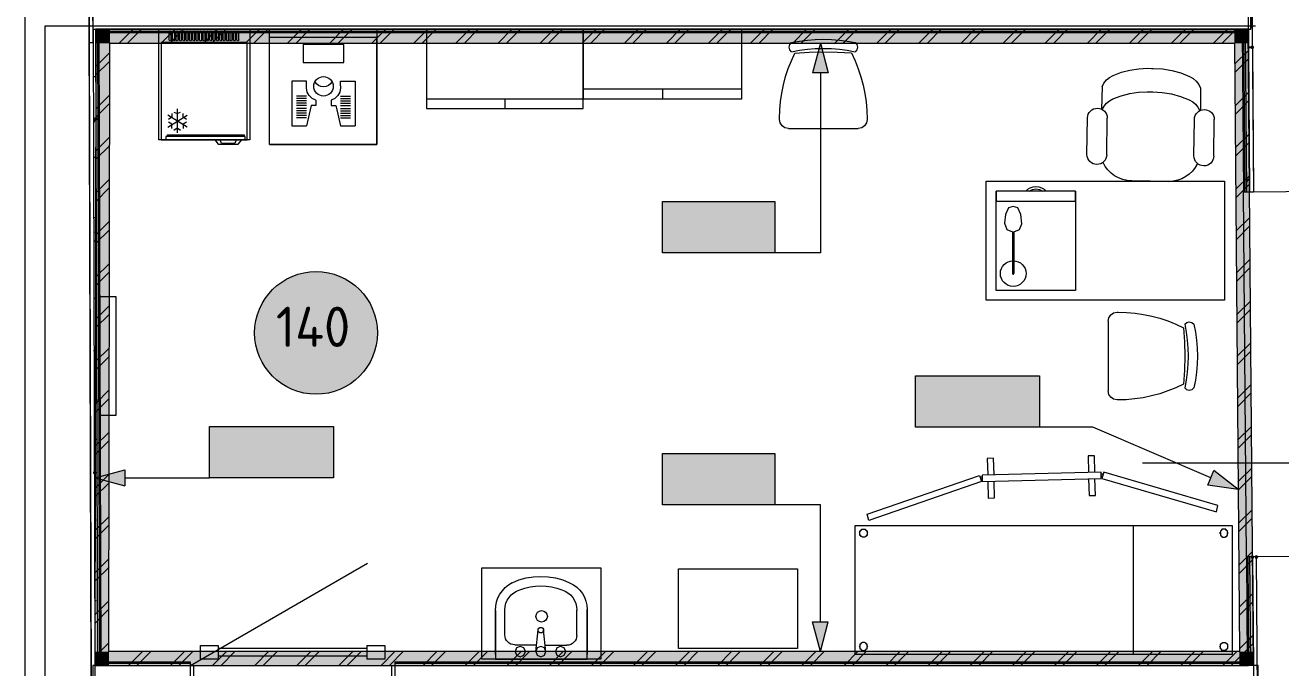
# Model space of a CAD drawing. Header units: millimetres. Extents: x -546 to 1681, y -650 to 1730.
# Drawn here: x 792.2 to 855.5, y 418.6 to 451 of the extents above; entities that cross this region are included whole.
import ezdxf

# ---------------------------------------------------------------- set-up
doc = ezdxf.new("R2010")
doc.units = ezdxf.units.MM

msp = doc.modelspace()

# ---------------------------------------------------------------- hatches: boundary and pattern name
at = {"true_color": 0xffffff}
h = msp.add_hatch(color=7, dxfattribs=at)
h.dxf.hatch_style = 2
h.paths.add_polyline_path([(795.744, 450.121), (795.745, 450.821), (796.444, 450.121)])
h = msp.add_hatch(color=7, dxfattribs=at)
h.dxf.hatch_style = 2
h.paths.add_polyline_path([(795.746, 450.821), (796.445, 450.821), (796.444, 450.121)])
h = msp.add_hatch(color=7, dxfattribs=at)
h.dxf.hatch_style = 2
h.paths.add_polyline_path([(796.444, 450.121), (796.445, 450.821), (853.114, 450.821), (853.12, 450.121)])
at = {"true_color": 0x80ffff}
h = msp.add_hatch(color=131, dxfattribs=at)
h.dxf.hatch_style = 2
h.paths.add_polyline_path([(853.814, 450.821), (853.12, 450.121), (853.114, 450.821)])
h = msp.add_hatch(color=131, dxfattribs=at)
h.dxf.hatch_style = 2
h.paths.add_polyline_path([(853.12, 450.121), (853.809, 450.816), (853.82, 450.121)])
h = msp.add_hatch(color=131, dxfattribs=at)
h.dxf.hatch_style = 2
h.paths.add_polyline_path([(795.694, 419.466), (795.744, 450.121), (796.444, 450.121), (796.394, 419.466)])
at = {"true_color": 0x0077b0}
h = msp.add_hatch(color=144, dxfattribs=at)
h.dxf.hatch_style = 2
h.paths.add_polyline_path([(832.251, 450.121), (832.651, 448.628), (831.851, 448.628)])
at = {"true_color": 0x80ffff}
h = msp.add_hatch(color=131, dxfattribs=at)
h.dxf.hatch_style = 2
h.paths.add_polyline_path([(853.12, 450.121), (853.82, 450.121), (854.068, 419.466), (853.368, 419.466)])
h = msp.add_hatch(color=7)
h.dxf.hatch_style = 2
h.paths.add_polyline_path([(854.112, 449.917), (854.086, 449.981), (854.022, 450.007), (853.959, 449.981), (853.932, 449.917), (853.959, 449.845), (854.022, 449.818), (854.086, 449.845)])
h = msp.add_hatch(color=7)
h.dxf.hatch_style = 2
h.paths.add_polyline_path([(795.741, 446.399), (795.678, 446.373), (795.651, 446.309), (795.678, 446.246), (795.741, 446.219), (795.805, 446.246), (795.831, 446.309), (795.805, 446.373)])
h = msp.add_hatch(color=7)
h.dxf.hatch_style = 2
h.paths.add_polyline_path([(795.741, 446.399), (795.678, 446.373), (795.651, 446.309), (795.678, 446.246), (795.741, 446.219), (795.805, 446.246), (795.831, 446.309), (795.805, 446.373)])
at = {"true_color": 0xffffff}
h = msp.add_hatch(color=7, dxfattribs=at)
h.dxf.hatch_style = 2
h.paths.add_polyline_path([(824.294, 442.139), (829.95, 442.139), (829.95, 439.551), (824.294, 439.551)])
at = {"true_color": 0x0077b0}
h = msp.add_hatch(color=144, dxfattribs=at)
h.dxf.hatch_style = 2
h.paths.add_polyline_path([(824.597, 442.157), (825.608, 442.157), (825.681, 442.131), (825.706, 442.055), (825.706, 440.237), (825.681, 440.163), (825.608, 440.139), (825.531, 440.163), (825.506, 440.237), (825.506, 441.953), (824.699, 441.953), (824.699, 440.237), (824.673, 440.163), (824.597, 440.139), (824.521, 440.163), (824.496, 440.237), (824.496, 442.055), (824.521, 442.131)])
h = msp.add_hatch(color=144, dxfattribs=at)
h.dxf.hatch_style = 2
h.paths.add_polyline_path([(826.111, 440.237), (826.111, 442.055), (826.136, 442.131), (826.213, 442.157), (826.289, 442.131), (826.314, 442.055), (826.314, 441.349), (827.121, 441.349), (827.121, 442.055), (827.147, 442.131), (827.223, 442.157), (827.297, 442.131), (827.322, 442.055), (827.322, 440.237), (827.297, 440.163), (827.223, 440.139), (827.147, 440.163), (827.121, 440.237), (827.121, 441.146), (826.314, 441.146), (826.314, 440.237), (826.289, 440.163), (826.213, 440.139), (826.136, 440.163)])
h = msp.add_hatch(color=144, dxfattribs=at)
h.dxf.hatch_style = 2
h.paths.add_polyline_path([(829.545, 441.812), (829.313, 441.581), (829.243, 441.55), (829.166, 441.575), (829.141, 441.651), (829.169, 441.722), (829.565, 442.117), (829.605, 442.146), (829.646, 442.157), (829.722, 442.131), (829.748, 442.055), (829.748, 440.237), (829.722, 440.163), (829.646, 440.139), (829.57, 440.163), (829.545, 440.237)])
h = msp.add_hatch(color=144, dxfattribs=at)
h.dxf.hatch_style = 2
h.paths.add_polyline_path([(828.635, 440.641), (827.828, 440.641), (827.752, 440.667), (827.726, 440.743), (827.752, 440.819), (827.828, 440.844), (828.635, 440.844), (828.711, 440.819), (828.736, 440.743), (828.711, 440.667)])
at = {"true_color": 0xffffff}
h = msp.add_hatch(color=7, dxfattribs=at)
edge = h.paths.add_edge_path()
edge.add_arc((806.835, 435.521), 3.094, 0, 360)
h = msp.add_hatch(color=7, dxfattribs=at)
h.dxf.hatch_style = 2
h.paths.add_polyline_path([(837.04, 433.354), (843.302, 433.354), (843.302, 430.765), (837.04, 430.765)])
at = {"true_color": 0x0077b0}
h = msp.add_hatch(color=144, dxfattribs=at)
h.dxf.hatch_style = 2
h.paths.add_polyline_path([(837.343, 433.373), (838.354, 433.373), (838.427, 433.347), (838.452, 433.271), (838.452, 431.453), (838.427, 431.379), (838.354, 431.355), (838.277, 431.379), (838.252, 431.453), (838.252, 433.169), (837.445, 433.169), (837.445, 431.453), (837.419, 431.379), (837.343, 431.355), (837.267, 431.379), (837.242, 431.453), (837.242, 433.271), (837.267, 433.347)])
h = msp.add_hatch(color=144, dxfattribs=at)
h.dxf.hatch_style = 2
h.paths.add_polyline_path([(838.857, 431.453), (838.857, 433.271), (838.883, 433.347), (838.959, 433.373), (839.035, 433.347), (839.06, 433.271), (839.06, 432.565), (839.867, 432.565), (839.867, 433.271), (839.893, 433.347), (839.969, 433.373), (840.043, 433.347), (840.068, 433.271), (840.068, 431.453), (840.043, 431.379), (839.969, 431.355), (839.893, 431.379), (839.867, 431.453), (839.867, 432.362), (839.06, 432.362), (839.06, 431.453), (839.035, 431.379), (838.959, 431.355), (838.883, 431.379)])
h = msp.add_hatch(color=144, dxfattribs=at)
h.dxf.hatch_style = 2
h.paths.add_polyline_path([(841.888, 431.857), (841.891, 431.885), (842.295, 433.299), (842.33, 433.354), (842.393, 433.373), (842.469, 433.347), (842.495, 433.271), (842.489, 433.243), (842.122, 431.959), (842.594, 431.959), (842.594, 432.264), (842.619, 432.338), (842.695, 432.362), (842.772, 432.338), (842.797, 432.264), (842.797, 431.959), (843, 431.959), (843.074, 431.933), (843.099, 431.857), (843.074, 431.781), (843, 431.755), (842.797, 431.755), (842.797, 431.453), (842.772, 431.379), (842.695, 431.355), (842.619, 431.379), (842.594, 431.453), (842.594, 431.755), (841.99, 431.755), (841.914, 431.781)])
h = msp.add_hatch(color=144, dxfattribs=at)
h.dxf.hatch_style = 2
h.paths.add_polyline_path([(841.382, 431.857), (840.575, 431.857), (840.498, 431.882), (840.473, 431.959), (840.498, 432.035), (840.575, 432.06), (841.382, 432.06), (841.458, 432.035), (841.483, 431.959), (841.458, 431.882)])
at = {"true_color": 0xffffff}
h = msp.add_hatch(color=7, dxfattribs=at)
h.dxf.hatch_style = 2
h.paths.add_polyline_path([(801.458, 430.798), (807.721, 430.798), (807.721, 428.21), (801.458, 428.21)])
at = {"true_color": 0x0077b0}
h = msp.add_hatch(color=144, dxfattribs=at)
h.dxf.hatch_style = 2
h.paths.add_polyline_path([(801.762, 430.815), (802.772, 430.815), (802.846, 430.789), (802.871, 430.713), (802.871, 428.896), (802.846, 428.821), (802.772, 428.797), (802.696, 428.821), (802.67, 428.896), (802.67, 430.612), (801.863, 430.612), (801.863, 428.896), (801.838, 428.821), (801.762, 428.797), (801.686, 428.821), (801.661, 428.896), (801.661, 430.713), (801.686, 430.789)])
h = msp.add_hatch(color=144, dxfattribs=at)
h.dxf.hatch_style = 2
h.paths.add_polyline_path([(803.276, 428.896), (803.276, 430.713), (803.302, 430.789), (803.378, 430.815), (803.454, 430.789), (803.479, 430.713), (803.479, 430.007), (804.286, 430.007), (804.286, 430.713), (804.312, 430.789), (804.388, 430.815), (804.462, 430.789), (804.487, 430.713), (804.487, 428.896), (804.462, 428.821), (804.388, 428.797), (804.312, 428.821), (804.286, 428.896), (804.286, 429.805), (803.479, 429.805), (803.479, 428.896), (803.454, 428.821), (803.378, 428.797), (803.302, 428.821)])
h = msp.add_hatch(color=144, dxfattribs=at)
h.dxf.hatch_style = 2
h.paths.add_polyline_path([(806.307, 429.299), (806.31, 429.328), (806.713, 430.742), (806.749, 430.796), (806.812, 430.815), (806.888, 430.789), (806.913, 430.713), (806.908, 430.685), (806.541, 429.401), (807.013, 429.401), (807.013, 429.706), (807.038, 429.781), (807.114, 429.805), (807.19, 429.781), (807.216, 429.706), (807.216, 429.401), (807.419, 429.401), (807.493, 429.376), (807.518, 429.299), (807.493, 429.223), (807.419, 429.198), (807.216, 429.198), (807.216, 428.896), (807.19, 428.821), (807.114, 428.797), (807.038, 428.821), (807.013, 428.896), (807.013, 429.198), (806.409, 429.198), (806.332, 429.223)])
h = msp.add_hatch(color=144, dxfattribs=at)
h.dxf.hatch_style = 2
h.paths.add_polyline_path([(805.8, 429.299), (804.993, 429.299), (804.917, 429.325), (804.892, 429.401), (804.917, 429.477), (804.993, 429.503), (805.8, 429.503), (805.876, 429.477), (805.902, 429.401), (805.876, 429.325)])
at = {"true_color": 0xffffff}
h = msp.add_hatch(color=7, dxfattribs=at)
h.dxf.hatch_style = 2
h.paths.add_polyline_path([(824.294, 429.449), (829.95, 429.449), (829.95, 426.861), (824.294, 426.861)])
at = {"true_color": 0x0077b0}
h = msp.add_hatch(color=144, dxfattribs=at)
h.dxf.hatch_style = 2
h.paths.add_polyline_path([(824.597, 429.467), (825.608, 429.467), (825.681, 429.442), (825.706, 429.365), (825.706, 427.548), (825.681, 427.473), (825.608, 427.449), (825.531, 427.473), (825.506, 427.548), (825.506, 429.264), (824.699, 429.264), (824.699, 427.548), (824.673, 427.473), (824.597, 427.449), (824.521, 427.473), (824.496, 427.548), (824.496, 429.365), (824.521, 429.442)])
h = msp.add_hatch(color=144, dxfattribs=at)
h.dxf.hatch_style = 2
h.paths.add_polyline_path([(826.111, 427.548), (826.111, 429.365), (826.136, 429.442), (826.213, 429.467), (826.289, 429.442), (826.314, 429.365), (826.314, 428.66), (827.121, 428.66), (827.121, 429.365), (827.147, 429.442), (827.223, 429.467), (827.297, 429.442), (827.322, 429.365), (827.322, 427.548), (827.297, 427.473), (827.223, 427.449), (827.147, 427.473), (827.121, 427.548), (827.121, 428.457), (826.314, 428.457), (826.314, 427.548), (826.289, 427.473), (826.213, 427.449), (826.136, 427.473)])
h = msp.add_hatch(color=144, dxfattribs=at)
h.dxf.hatch_style = 2
h.paths.add_polyline_path([(829.545, 429.123), (829.313, 428.891), (829.243, 428.86), (829.166, 428.886), (829.141, 428.962), (829.169, 429.032), (829.565, 429.428), (829.605, 429.457), (829.646, 429.467), (829.722, 429.442), (829.748, 429.365), (829.748, 427.548), (829.722, 427.473), (829.646, 427.449), (829.57, 427.473), (829.545, 427.548)])
h = msp.add_hatch(color=7)
h.dxf.hatch_style = 2
h.paths.add_polyline_path([(795.68, 428.57), (795.617, 428.544), (795.59, 428.48), (795.617, 428.417), (795.68, 428.39), (795.744, 428.417), (795.77, 428.48), (795.744, 428.544)])
h = msp.add_hatch(color=7)
h.dxf.hatch_style = 2
h.paths.add_polyline_path([(795.68, 428.57), (795.617, 428.544), (795.59, 428.48), (795.617, 428.417), (795.68, 428.39), (795.744, 428.417), (795.77, 428.48), (795.744, 428.544)])
h = msp.add_hatch(color=144, dxfattribs=at)
h.dxf.hatch_style = 2
h.paths.add_polyline_path([(795.708, 428.217), (797.202, 428.614), (797.2, 427.814)])
h = msp.add_hatch(color=144, dxfattribs=at)
h.dxf.hatch_style = 2
h.paths.add_polyline_path([(853.302, 427.63), (851.772, 427.85), (852.087, 428.586)])
h = msp.add_hatch(color=144, dxfattribs=at)
h.dxf.hatch_style = 2
h.paths.add_polyline_path([(828.635, 427.952), (827.828, 427.952), (827.752, 427.977), (827.726, 428.053), (827.752, 428.13), (827.828, 428.155), (828.635, 428.155), (828.711, 428.13), (828.736, 428.053), (828.711, 427.977)])
h = msp.add_hatch(color=7)
h.dxf.hatch_style = 2
h.paths.add_polyline_path([(854.119, 424.232), (854.093, 424.296), (854.029, 424.322), (853.966, 424.296), (853.939, 424.232), (853.939, 424.222), (853.966, 424.159), (854.029, 424.132), (854.093, 424.159), (854.119, 424.222)])
h = msp.add_hatch(color=7)
h.dxf.hatch_style = 2
h.paths.add_polyline_path([(854.312, 424.234), (854.286, 424.298), (854.222, 424.324), (854.159, 424.298), (854.132, 424.234), (854.132, 424.224), (854.159, 424.161), (854.222, 424.134), (854.286, 424.161), (854.312, 424.224)])
h = msp.add_hatch(color=7)
h.dxf.hatch_style = 2
h.paths.add_polyline_path([(854.222, 424.314), (854.159, 424.288), (854.132, 424.224), (854.159, 424.161), (854.222, 424.134), (854.293, 424.161), (854.319, 424.224), (854.293, 424.288)])
h = msp.add_hatch(color=7)
h.dxf.hatch_style = 2
h.paths.add_polyline_path([(854.139, 424.224), (854.166, 424.161), (854.229, 424.134), (854.293, 424.161), (854.319, 424.224), (854.319, 424.234), (854.293, 424.298), (854.229, 424.324), (854.166, 424.298), (854.139, 424.234)])
h = msp.add_hatch(color=7)
h.dxf.hatch_style = 2
h.paths.add_polyline_path([(854.229, 424.314), (854.166, 424.288), (854.139, 424.224), (854.166, 424.161), (854.229, 424.134), (854.293, 424.161), (854.319, 424.224), (854.293, 424.288)])
h = msp.add_hatch(color=144, dxfattribs=at)
h.dxf.hatch_style = 2
h.paths.add_polyline_path([(832.251, 419.466), (831.851, 420.958), (832.651, 420.958)])
at = {"true_color": 0x80ffff}
h = msp.add_hatch(color=131, dxfattribs=at)
h.dxf.hatch_style = 2
h.paths.add_polyline_path([(796.394, 419.466), (796.393, 418.766), (795.693, 418.766)])
h = msp.add_hatch(color=131, dxfattribs=at)
h.dxf.hatch_style = 2
h.paths.add_polyline_path([(795.693, 418.766), (795.694, 419.466), (796.394, 419.466)])
at = {"true_color": 0xffffff}
h = msp.add_hatch(color=7, dxfattribs=at)
h.dxf.hatch_style = 2
h.paths.add_polyline_path([(853.368, 419.466), (853.374, 418.766), (796.393, 418.766), (796.394, 419.466)])
at = {"true_color": 0x80ffff}
h = msp.add_hatch(color=131, dxfattribs=at)
h.dxf.hatch_style = 2
h.paths.add_polyline_path([(854.074, 418.766), (853.374, 418.766), (853.368, 419.466)])
h = msp.add_hatch(color=131, dxfattribs=at)
h.dxf.hatch_style = 2
h.paths.add_polyline_path([(853.368, 419.466), (854.068, 419.466), (854.074, 418.766)])

# ---------------------------------------------------------------- linework, layer by layer
at = {"color": 7, "lineweight": 0}
for points in [[(792.173, 197.821), (792.173, 730.152)], [(795.343, 467.748), (795.397, 450.162)], [(795.528, 407.21), (795.343, 467.748)], [(853.696, 465.467), (853.822, 449.906)], [(853.896, 465.468), (854.081, 442.633)], [(854.022, 449.908), (853.896, 465.468)], [(795.59, 452.321), (795.59, 450.821)], [(795.597, 450.163), (795.59, 452.321)], [(853.952, 450.821), (853.952, 452.321)], [(795.59, 450.821), (853.952, 450.821)], [(795.595, 450.821), (795.711, 412.571)], [(795.745, 450.821), (795.744, 450.121)], [(795.843, 418.766), (795.745, 450.821)], [(853.114, 450.821), (795.745, 450.821)], [(795.745, 450.646), (795.832, 450.734)], [(795.832, 450.734), (795.92, 450.821)], [(795.932, 418.856), (795.835, 450.731)], [(795.835, 450.731), (853.575, 450.731)], [(795.904, 450.731), (795.904, 450.662)], [(796.001, 418.925), (795.904, 450.662)], [(795.904, 450.662), (853.507, 450.662)], [(796.917, 450.121), (797.617, 450.821)], [(797.341, 450.121), (798.041, 450.821)], [(799.038, 450.121), (799.738, 450.821)], [(799.463, 450.121), (800.163, 450.821)], [(801.16, 450.121), (801.86, 450.821)], [(801.584, 450.121), (802.284, 450.821)], [(803.281, 450.121), (803.981, 450.821)], [(803.705, 450.121), (804.405, 450.821)], [(805.402, 450.121), (806.102, 450.821)], [(805.827, 450.121), (806.527, 450.821)], [(807.524, 450.121), (808.224, 450.821)], [(807.948, 450.121), (808.648, 450.821)], [(809.645, 450.121), (810.345, 450.821)], [(810.069, 450.121), (810.769, 450.821)], [(811.766, 450.121), (812.466, 450.821)], [(812.191, 450.121), (812.891, 450.821)], [(813.888, 450.121), (814.588, 450.821)], [(814.312, 450.121), (815.012, 450.821)], [(816.009, 450.121), (816.709, 450.821)], [(816.433, 450.121), (817.133, 450.821)], [(818.13, 450.121), (818.83, 450.821)], [(818.554, 450.121), (819.254, 450.821)], [(820.252, 450.121), (820.952, 450.821)], [(820.676, 450.121), (821.376, 450.821)], [(822.373, 450.121), (823.073, 450.821)], [(822.797, 450.121), (823.497, 450.821)], [(824.494, 450.121), (825.194, 450.821)], [(824.918, 450.121), (825.618, 450.821)], [(826.616, 450.121), (827.316, 450.821)], [(827.04, 450.121), (827.74, 450.821)], [(828.737, 450.121), (829.437, 450.821)], [(829.161, 450.121), (829.861, 450.821)], [(830.858, 450.121), (831.558, 450.821)], [(831.282, 450.121), (831.982, 450.821)], [(832.979, 450.121), (833.679, 450.821)], [(833.404, 450.121), (834.104, 450.821)], [(835.101, 450.121), (835.801, 450.821)], [(835.525, 450.121), (836.225, 450.821)], [(837.222, 450.121), (837.922, 450.821)], [(837.646, 450.121), (838.346, 450.821)], [(839.343, 450.121), (840.043, 450.821)], [(839.768, 450.121), (840.468, 450.821)], [(841.465, 450.121), (842.165, 450.821)], [(841.889, 450.121), (842.589, 450.821)], [(843.586, 450.121), (844.286, 450.821)], [(844.01, 450.121), (844.71, 450.821)], [(845.707, 450.121), (846.407, 450.821)], [(846.132, 450.121), (846.832, 450.821)], [(847.829, 450.121), (848.529, 450.821)], [(848.253, 450.121), (848.953, 450.821)], [(849.95, 450.121), (850.65, 450.821)], [(850.374, 450.121), (851.074, 450.821)], [(852.071, 450.121), (852.771, 450.821)], [(852.496, 450.121), (853.115, 450.741)], [(853.814, 450.821), (853.114, 450.821)], [(853.115, 450.741), (853.196, 450.821)], [(853.507, 450.662), (853.572, 442.629)], [(853.576, 450.662), (853.507, 450.662)], [(853.575, 450.731), (853.641, 442.63)], [(853.665, 450.731), (853.815, 450.731)], [(853.665, 450.731), (853.731, 442.63)], [(854.074, 418.766), (853.814, 450.821)], [(795.397, 450.162), (795.597, 450.163)], [(795.397, 450.162), (795.511, 412.57)], [(795.744, 450.121), (795.693, 418.766)], [(796.394, 419.466), (796.444, 450.121)], [(796.444, 450.121), (853.12, 450.121)], [(853.12, 450.121), (853.368, 419.466)], [(795.742, 448.946), (796.443, 449.647)], [(853.129, 449.057), (853.823, 449.752)], [(854.022, 449.917), (853.822, 449.916)], [(853.822, 449.906), (854.022, 449.908)], [(853.822, 449.906), (853.881, 442.631)], [(854.022, 449.908), (854.081, 442.633)], [(795.741, 448.521), (796.442, 449.222)], [(853.132, 448.636), (853.826, 449.331)], [(795.602, 448.449), (795.752, 448.449)], [(795.738, 446.821), (796.44, 447.523)], [(853.146, 446.953), (853.84, 447.647)], [(795.738, 446.396), (796.439, 447.098)], [(853.149, 446.532), (853.843, 447.226)], [(795.741, 446.309), (795.609, 446.081)], [(795.734, 444.272), (796.435, 444.973)], [(795.735, 444.697), (796.436, 445.398)], [(853.163, 444.849), (853.857, 445.543)], [(853.166, 444.428), (853.86, 445.122)], [(795.615, 444.385), (795.757, 444.385)], [(795.731, 442.572), (796.433, 443.273)], [(853.18, 442.744), (853.874, 443.439)], [(853.183, 442.323), (853.877, 443.018)], [(853.823, 443.278), (853.727, 443.111)], [(795.731, 442.147), (796.432, 442.848)], [(853.572, 442.629), (854.081, 442.633)], [(853.72, 424.23), (853.572, 442.629)], [(854.081, 442.633), (857.373, 442.66)], [(795.624, 441.337), (795.757, 441.337)], [(795.728, 440.447), (796.429, 441.148)], [(853.197, 440.64), (853.891, 441.334)], [(795.776, 440.504), (795.711, 440.617)], [(795.727, 440.022), (796.428, 440.723)], [(853.2, 440.219), (853.894, 440.914)], [(795.777, 440.276), (795.673, 440.095)], [(853.214, 438.536), (853.908, 439.23)], [(795.724, 437.897), (796.425, 438.598)], [(795.725, 438.322), (796.426, 439.023)], [(803.741, 435.521), (803.757, 435.838), (803.804, 436.145), (803.88, 436.441), (803.984, 436.725), (804.115, 436.996), (804.27, 437.251), (804.448, 437.489), (804.647, 437.708), (804.867, 437.908), (805.105, 438.086), (805.36, 438.241), (805.631, 438.371), (805.915, 438.475), (806.212, 438.552), (806.519, 438.598), (806.835, 438.614), (807.151, 438.598), (807.459, 438.552), (807.755, 438.475), (808.039, 438.371), (808.309, 438.241), (808.564, 438.086), (808.803, 437.908), (809.022, 437.708), (809.222, 437.489), (809.4, 437.251), (809.555, 436.996), (809.685, 436.725), (809.789, 436.441), (809.865, 436.145), (809.912, 435.838), (809.928, 435.521)], [(853.217, 438.115), (853.912, 438.809)], [(795.636, 437.273), (795.757, 437.273)], [(795.721, 436.197), (796.422, 436.899)], [(853.231, 436.431), (853.925, 437.126)], [(853.234, 436.011), (853.929, 436.705)], [(795.72, 435.772), (796.422, 436.474)], [(809.928, 435.521), (809.912, 435.205), (809.865, 434.898), (809.789, 434.601), (809.685, 434.317), (809.555, 434.047), (809.4, 433.791), (809.222, 433.553), (809.022, 433.334), (808.803, 433.134), (808.564, 432.956), (808.309, 432.801), (808.039, 432.671), (807.755, 432.567), (807.459, 432.49), (807.151, 432.443), (806.835, 432.427), (806.519, 432.443), (806.212, 432.49), (805.915, 432.567), (805.631, 432.671), (805.36, 432.801), (805.105, 432.956), (804.867, 433.134), (804.647, 433.334), (804.448, 433.553), (804.27, 433.791), (804.115, 434.047), (803.984, 434.317), (803.88, 434.601), (803.804, 434.898), (803.757, 435.205), (803.741, 435.521)], [(853.248, 434.327), (853.942, 435.022)], [(795.779, 434.403), (795.644, 434.637)], [(795.717, 433.648), (796.418, 434.349)], [(795.718, 434.073), (796.419, 434.774)], [(853.251, 433.906), (853.946, 434.601)], [(795.649, 433.209), (795.757, 433.209)], [(853.265, 432.223), (853.959, 432.917)], [(795.714, 431.948), (796.415, 432.649)], [(853.268, 431.802), (853.963, 432.496)], [(795.802, 432.19), (795.652, 431.932)], [(795.713, 431.523), (796.415, 432.224)], [(795.711, 429.823), (796.412, 430.524)], [(853.282, 430.119), (853.976, 430.813)], [(853.285, 429.698), (853.98, 430.392)], [(795.658, 430.161), (795.757, 430.161)], [(795.71, 429.398), (796.411, 430.099)], [(795.68, 428.48), (795.663, 428.509)], [(853.299, 428.014), (853.993, 428.709)], [(795.706, 427.273), (796.408, 427.974)], [(795.707, 427.698), (796.408, 428.399)], [(853.302, 427.593), (853.997, 428.288)], [(853.316, 425.91), (854.01, 426.604)], [(795.67, 426.097), (795.757, 426.097)], [(795.704, 425.573), (796.405, 426.275)], [(853.319, 425.489), (854.014, 426.183)], [(795.703, 425.149), (796.404, 425.85)], [(795.7, 423.449), (796.401, 424.15)], [(853.333, 423.806), (854.027, 424.5)], [(853.336, 423.385), (854.031, 424.079)], [(854.222, 424.234), (853.72, 424.23)], [(853.72, 424.23), (853.763, 418.925)], [(853.789, 424.23), (853.833, 418.856)], [(853.879, 424.231), (853.924, 418.766)], [(854.029, 424.222), (854.074, 418.766)], [(857.522, 424.26), (854.222, 424.234)], [(854.322, 412.833), (854.229, 424.224)], [(795.7, 423.024), (796.401, 423.725)], [(800.506, 418.766), (809.426, 423.916)], [(853.35, 421.701), (854.044, 422.396)], [(795.683, 422.033), (795.757, 422.033)], [(795.696, 420.899), (796.397, 421.6)], [(795.697, 421.324), (796.398, 422.025)], [(853.353, 421.28), (854.048, 421.975)], [(853.934, 421.052), (853.905, 421.103)], [(853.367, 419.597), (854.061, 420.291)], [(795.96, 419.466), (796.394, 419.9)], [(853.66, 419.466), (854.065, 419.871)], [(795.692, 418.985), (795.757, 418.985)], [(795.693, 418.774), (796.384, 419.466)], [(795.693, 419.199), (795.96, 419.466)], [(796.384, 419.466), (796.394, 419.475)], [(853.368, 419.466), (796.394, 419.466)], [(797.381, 418.766), (798.081, 419.466)], [(797.805, 418.766), (798.505, 419.466)], [(799.502, 418.766), (800.202, 419.466)], [(799.927, 418.766), (800.627, 419.466)], [(801.624, 418.766), (802.324, 419.466)], [(802.048, 418.766), (802.748, 419.466)], [(803.745, 418.766), (804.445, 419.466)], [(804.169, 418.766), (804.869, 419.466)], [(805.866, 418.766), (806.566, 419.466)], [(806.291, 418.766), (806.991, 419.466)], [(807.988, 418.766), (808.688, 419.466)], [(808.412, 418.766), (809.112, 419.466)], [(810.109, 418.766), (810.809, 419.466)], [(810.533, 418.766), (811.233, 419.466)], [(812.23, 418.766), (812.93, 419.466)], [(812.655, 418.766), (813.355, 419.466)], [(814.352, 418.766), (815.052, 419.466)], [(814.776, 418.766), (815.476, 419.466)], [(816.473, 418.766), (817.173, 419.466)], [(816.897, 418.766), (817.597, 419.466)], [(818.594, 418.766), (819.294, 419.466)], [(819.019, 418.766), (819.719, 419.466)], [(820.716, 418.766), (821.416, 419.466)], [(821.14, 418.766), (821.84, 419.466)], [(822.837, 418.766), (823.537, 419.466)], [(823.261, 418.766), (823.961, 419.466)], [(824.958, 418.766), (825.658, 419.466)], [(825.383, 418.766), (826.083, 419.466)], [(827.08, 418.766), (827.78, 419.466)], [(827.504, 418.766), (828.204, 419.466)], [(829.201, 418.766), (829.901, 419.466)], [(829.625, 418.766), (830.325, 419.466)], [(831.322, 418.766), (832.022, 419.466)], [(831.747, 418.766), (832.447, 419.466)], [(833.444, 418.766), (834.144, 419.466)], [(833.868, 418.766), (834.568, 419.466)], [(835.565, 418.766), (836.265, 419.466)], [(835.989, 418.766), (836.689, 419.466)], [(837.686, 418.766), (838.386, 419.466)], [(838.11, 418.766), (838.81, 419.466)], [(839.808, 418.766), (840.508, 419.466)], [(840.232, 418.766), (840.932, 419.466)], [(841.929, 418.766), (842.629, 419.466)], [(842.353, 418.766), (843.053, 419.466)], [(844.05, 418.766), (844.75, 419.466)], [(844.474, 418.766), (845.174, 419.466)], [(846.171, 418.766), (846.871, 419.466)], [(846.596, 418.766), (847.296, 419.466)], [(848.293, 418.766), (848.993, 419.466)], [(848.717, 418.766), (849.417, 419.466)], [(850.414, 418.766), (851.114, 419.466)], [(850.838, 418.766), (851.538, 419.466)], [(852.535, 418.766), (853.235, 419.466)], [(852.96, 418.766), (853.37, 419.176)], [(853.37, 419.176), (853.514, 419.32)], [(853.514, 419.32), (853.66, 419.466)], [(854.069, 419.32), (854.054, 419.294)], [(795.933, 418.766), (795.593, 418.766)], [(795.593, 418.766), (795.593, 417.266)], [(795.693, 418.766), (796.393, 418.766)], [(800.506, 418.856), (795.932, 418.856)], [(795.933, 418.766), (800.506, 418.766)], [(800.506, 418.925), (796.001, 418.925)], [(796.001, 418.925), (796.001, 418.856)], [(796.393, 418.766), (853.374, 418.766)], [(800.506, 417.266), (800.506, 418.925)], [(800.656, 418.766), (800.656, 417.266)], [(810.656, 417.266), (810.656, 418.766)], [(810.806, 418.925), (810.806, 417.266)], [(853.763, 418.925), (810.806, 418.925)], [(853.833, 418.856), (810.806, 418.856)], [(810.806, 418.766), (853.834, 418.766)], [(854.074, 418.766), (853.374, 418.766)], [(853.764, 418.856), (853.763, 418.925)], [(854.324, 418.766), (853.834, 418.766)], [(854.074, 418.766), (854.132, 411.583)], [(854.324, 417.266), (854.324, 418.766)]]:
    msp.add_lwpolyline(points, dxfattribs=at)
at = {"color": 251, "lineweight": 0, "true_color": 0x4c4c4c}
for points in [[(793.179, 414.991), (793.179, 450.991)], [(793.179, 450.991), (854.179, 450.991)]]:
    msp.add_lwpolyline(points, dxfattribs=at)
at = {"color": 253, "lineweight": 0, "true_color": 0x999999}
for points in [[(798.904, 450.823), (803.494, 450.823)], [(798.904, 445.243), (798.904, 450.823)], [(799.439, 450.69), (799.454, 450.728), (799.49, 450.743), (799.526, 450.728), (799.541, 450.69)], [(799.439, 450.295), (799.439, 450.69)], [(799.541, 450.295), (799.541, 450.69)], [(799.609, 450.69), (799.624, 450.728), (799.66, 450.743), (799.696, 450.728), (799.711, 450.69)], [(799.609, 450.295), (799.609, 450.69)], [(799.711, 450.295), (799.711, 450.69)], [(799.779, 450.69), (799.794, 450.728), (799.83, 450.743), (799.866, 450.728), (799.881, 450.69)], [(799.779, 450.295), (799.779, 450.69)], [(799.881, 450.295), (799.881, 450.69)], [(799.949, 450.69), (799.964, 450.728), (800, 450.743), (800.036, 450.728), (800.051, 450.69)], [(799.949, 450.295), (799.949, 450.69)], [(800.051, 450.295), (800.051, 450.69)], [(800.119, 450.69), (800.134, 450.728), (800.17, 450.743), (800.206, 450.728), (800.221, 450.69)], [(800.119, 450.295), (800.119, 450.69)], [(800.221, 450.295), (800.221, 450.69)], [(800.289, 450.69), (800.304, 450.728), (800.34, 450.743), (800.376, 450.728), (800.391, 450.69)], [(800.289, 450.295), (800.289, 450.69)], [(800.391, 450.295), (800.391, 450.69)], [(800.459, 450.69), (800.474, 450.728), (800.51, 450.743), (800.546, 450.728), (800.561, 450.69)], [(800.459, 450.295), (800.459, 450.69)], [(800.561, 450.295), (800.561, 450.69)], [(800.629, 450.69), (800.644, 450.728), (800.68, 450.743), (800.716, 450.728), (800.731, 450.69)], [(800.629, 450.295), (800.629, 450.69)], [(800.731, 450.295), (800.731, 450.69)], [(800.799, 450.69), (800.814, 450.728), (800.85, 450.743), (800.886, 450.728), (800.901, 450.69)], [(800.799, 450.295), (800.799, 450.69)], [(800.901, 450.295), (800.901, 450.69)], [(800.969, 450.69), (800.984, 450.728), (801.02, 450.743), (801.056, 450.728), (801.071, 450.69)], [(800.969, 450.295), (800.969, 450.69)], [(801.071, 450.295), (801.071, 450.69)], [(801.139, 450.69), (801.154, 450.728), (801.19, 450.743), (801.226, 450.728), (801.241, 450.69)], [(801.139, 450.295), (801.139, 450.69)], [(801.241, 450.295), (801.241, 450.69)], [(801.309, 450.69), (801.324, 450.728), (801.36, 450.743), (801.396, 450.728), (801.411, 450.69)], [(801.309, 450.295), (801.309, 450.69)], [(801.411, 450.295), (801.411, 450.69)], [(801.479, 450.69), (801.494, 450.728), (801.53, 450.743), (801.566, 450.728), (801.581, 450.69)], [(801.479, 450.295), (801.479, 450.69)], [(801.581, 450.295), (801.581, 450.69)], [(801.649, 450.69), (801.664, 450.728), (801.7, 450.743), (801.736, 450.728), (801.751, 450.69)], [(801.649, 450.295), (801.649, 450.69)], [(801.751, 450.295), (801.751, 450.69)], [(801.819, 450.69), (801.834, 450.728), (801.87, 450.743), (801.906, 450.728), (801.921, 450.69)], [(801.819, 450.295), (801.819, 450.69)], [(801.921, 450.295), (801.921, 450.69)], [(801.989, 450.69), (802.004, 450.728), (802.04, 450.743), (802.076, 450.728), (802.091, 450.69)], [(801.989, 450.295), (801.989, 450.69)], [(802.091, 450.295), (802.091, 450.69)], [(802.159, 450.69), (802.174, 450.728), (802.21, 450.743), (802.246, 450.728), (802.261, 450.69)], [(802.159, 450.295), (802.159, 450.69)], [(802.261, 450.295), (802.261, 450.69)], [(802.329, 450.69), (802.344, 450.728), (802.38, 450.743), (802.416, 450.728), (802.431, 450.69)], [(802.329, 450.295), (802.329, 450.69)], [(802.431, 450.295), (802.431, 450.69)], [(802.499, 450.69), (802.514, 450.728), (802.55, 450.743), (802.586, 450.728), (802.601, 450.69)], [(802.499, 450.295), (802.499, 450.69)], [(802.601, 450.295), (802.601, 450.69)], [(802.669, 450.69), (802.684, 450.728), (802.72, 450.743), (802.756, 450.728), (802.771, 450.69)], [(802.669, 450.295), (802.669, 450.69)], [(802.771, 450.295), (802.771, 450.69)], [(802.839, 450.69), (802.854, 450.728), (802.89, 450.743), (802.926, 450.728), (802.941, 450.69)], [(802.839, 450.295), (802.839, 450.69)], [(802.941, 450.295), (802.941, 450.69)], [(803.494, 450.823), (803.494, 445.243)], [(804.494, 445.023), (804.494, 450.823)], [(804.494, 450.823), (809.894, 450.823)], [(809.894, 450.823), (809.894, 445.023)], [(820.294, 450.823), (812.394, 450.823)], [(812.394, 450.823), (812.394, 446.823)], [(828.294, 450.823), (820.294, 450.823)], [(820.294, 450.823), (820.294, 447.323)], [(820.294, 446.823), (820.294, 450.823)], [(828.294, 447.323), (828.294, 450.823)], [(803.368, 450.153), (799.029, 450.153)], [(799.029, 450.153), (799.029, 445.243)], [(799.541, 450.295), (799.526, 450.257), (799.49, 450.241), (799.454, 450.257), (799.439, 450.295)], [(799.711, 450.295), (799.696, 450.257), (799.66, 450.241), (799.624, 450.257), (799.609, 450.295)], [(799.881, 450.295), (799.866, 450.257), (799.83, 450.241), (799.794, 450.257), (799.779, 450.295)], [(800.051, 450.295), (800.036, 450.257), (800, 450.241), (799.964, 450.257), (799.949, 450.295)], [(800.221, 450.295), (800.206, 450.257), (800.17, 450.241), (800.134, 450.257), (800.119, 450.295)], [(800.391, 450.295), (800.376, 450.257), (800.34, 450.241), (800.304, 450.257), (800.289, 450.295)], [(800.561, 450.295), (800.546, 450.257), (800.51, 450.241), (800.474, 450.257), (800.459, 450.295)], [(800.731, 450.295), (800.716, 450.257), (800.68, 450.241), (800.644, 450.257), (800.629, 450.295)], [(800.901, 450.295), (800.886, 450.257), (800.85, 450.241), (800.814, 450.257), (800.799, 450.295)], [(801.071, 450.295), (801.056, 450.257), (801.02, 450.241), (800.984, 450.257), (800.969, 450.295)], [(801.241, 450.295), (801.226, 450.257), (801.19, 450.241), (801.154, 450.257), (801.139, 450.295)], [(801.411, 450.295), (801.396, 450.257), (801.36, 450.241), (801.324, 450.257), (801.309, 450.295)], [(801.581, 450.295), (801.566, 450.257), (801.53, 450.241), (801.494, 450.257), (801.479, 450.295)], [(801.751, 450.295), (801.736, 450.257), (801.7, 450.241), (801.664, 450.257), (801.649, 450.295)], [(801.921, 450.295), (801.906, 450.257), (801.87, 450.241), (801.834, 450.257), (801.819, 450.295)], [(802.091, 450.295), (802.076, 450.257), (802.04, 450.241), (802.004, 450.257), (801.989, 450.295)], [(802.261, 450.295), (802.246, 450.257), (802.21, 450.241), (802.174, 450.257), (802.159, 450.295)], [(802.431, 450.295), (802.416, 450.257), (802.38, 450.241), (802.344, 450.257), (802.329, 450.295)], [(802.601, 450.295), (802.586, 450.257), (802.55, 450.241), (802.514, 450.257), (802.499, 450.295)], [(802.771, 450.295), (802.756, 450.257), (802.72, 450.241), (802.684, 450.257), (802.669, 450.295)], [(802.941, 450.295), (802.926, 450.257), (802.89, 450.241), (802.854, 450.257), (802.839, 450.295)], [(803.368, 445.243), (803.368, 450.153)], [(804.494, 450.423), (809.894, 450.423)], [(804.494, 445.023), (804.494, 450.423)], [(808.235, 450.047), (806.189, 450.047)], [(806.189, 450.047), (806.189, 449.148)], [(808.235, 449.148), (808.235, 450.047)], [(809.894, 445.023), (809.894, 450.423)], [(830.796, 449.684), (830.707, 449.786), (830.674, 449.917), (830.707, 450.049), (830.796, 450.149)], [(830.796, 450.149), (831.194, 450.226), (831.595, 450.28), (831.997, 450.313), (832.401, 450.323), (832.806, 450.313), (833.209, 450.28), (833.609, 450.226), (834.006, 450.149)], [(834.006, 450.149), (834.097, 450.049), (834.129, 449.917), (834.097, 449.786), (834.006, 449.684)], [(830.191, 446.295), (830.191, 446.329), (830.204, 446.758), (830.241, 447.184), (830.303, 447.606), (830.389, 448.024), (830.499, 448.436), (830.633, 448.841), (830.791, 449.238), (830.972, 449.626)], [(830.796, 449.684), (831.194, 449.761), (831.595, 449.815), (831.997, 449.848), (832.401, 449.859), (832.806, 449.848), (833.209, 449.815), (833.609, 449.761), (834.006, 449.684)], [(830.972, 449.626), (831.686, 449.67), (832.401, 449.684), (833.11, 449.67), (833.816, 449.627)], [(833.816, 449.627), (834.001, 449.236), (834.161, 448.835), (834.298, 448.426), (834.41, 448.01), (834.498, 447.588), (834.561, 447.162), (834.6, 446.731), (834.612, 446.298)], [(806.189, 449.148), (808.235, 449.148)], [(847.009, 448.499), (847.427, 448.654), (847.856, 448.765), (848.294, 448.832), (848.738, 448.854), (848.945, 448.849)], [(848.936, 448.849), (849.028, 448.85), (849.501, 448.825), (849.967, 448.749), (850.422, 448.623), (850.862, 448.449)], [(806.359, 448.2), (805.613, 448.2)], [(805.613, 448.2), (805.613, 445.964)], [(806.359, 447.965), (806.359, 448.2)], [(807.637, 448.171), (807.558, 448.069), (807.457, 447.991), (807.34, 447.943), (807.212, 447.925), (807.084, 447.943), (806.967, 447.991), (806.866, 448.069), (806.787, 448.171)], [(808.065, 447.965), (808.065, 448.2)], [(808.065, 448.2), (808.811, 448.2)], [(808.811, 448.2), (808.811, 445.964)], [(846.45, 447.921), (846.544, 448.107), (846.671, 448.268), (846.828, 448.4), (847.009, 448.499)], [(850.862, 448.449), (851.041, 448.345), (851.195, 448.208), (851.318, 448.044), (851.406, 447.856)], [(806.359, 447.455), (805.849, 447.455)], [(806.829, 447.258), (806.636, 447.342), (806.485, 447.481), (806.387, 447.661), (806.351, 447.868), (806.359, 447.965)], [(808.065, 447.965), (808.073, 447.868), (808.038, 447.661), (807.939, 447.481), (807.788, 447.342), (807.594, 447.258)], [(808.065, 447.455), (808.575, 447.455)], [(820.294, 447.823), (828.294, 447.823)], [(824.294, 447.823), (824.294, 447.323)], [(846.45, 447.921), (846.416, 446.803)], [(846.994, 447.316), (847.411, 447.47), (847.841, 447.581), (848.279, 447.648), (848.723, 447.67), (848.93, 447.665)], [(848.921, 447.665), (849.012, 447.666), (849.485, 447.641), (849.951, 447.565), (850.406, 447.439), (850.846, 447.265)], [(851.406, 447.856), (851.411, 446.737)], [(799.838, 446.821), (799.838, 445.602)], [(806.359, 447.337), (805.849, 447.337)], [(806.359, 447.219), (805.849, 447.219)], [(806.359, 447.101), (805.849, 447.101)], [(806.359, 446.984), (805.849, 446.984)], [(806.359, 446.827), (805.849, 446.827)], [(806.594, 446.984), (806.359, 445.964)], [(806.829, 446.984), (806.594, 446.984)], [(806.829, 447.258), (806.829, 446.984)], [(807.594, 447.258), (807.594, 446.984)], [(807.594, 446.984), (807.83, 446.984)], [(807.83, 446.984), (808.065, 445.964)], [(808.065, 447.337), (808.575, 447.337)], [(808.065, 447.219), (808.575, 447.219)], [(808.065, 447.101), (808.575, 447.101)], [(808.065, 446.984), (808.575, 446.984)], [(808.065, 446.827), (808.575, 446.827)], [(812.394, 447.323), (820.294, 447.323)], [(812.394, 446.823), (820.294, 446.823)], [(816.344, 447.323), (816.344, 446.823)], [(820.294, 447.323), (828.294, 447.323)], [(845.712, 446.353), (845.724, 446.453), (845.754, 446.546), (845.8, 446.629), (845.861, 446.702), (845.935, 446.762), (846.019, 446.808), (846.112, 446.836), (846.212, 446.846), (846.313, 446.836), (846.407, 446.807), (846.492, 446.761), (846.566, 446.7), (846.627, 446.626), (846.673, 446.541), (846.702, 446.447), (846.712, 446.346)], [(846.454, 446.784), (846.549, 446.954), (846.674, 447.102), (846.823, 447.224), (846.994, 447.316)], [(850.846, 447.265), (851.015, 447.169), (851.162, 447.043), (851.282, 446.892), (851.373, 446.719)], [(799.364, 445.889), (800.346, 446.499)], [(800.346, 445.889), (799.364, 446.499)], [(799.567, 446.391), (799.398, 446.283)], [(799.567, 446.57), (799.567, 446.391)], [(799.669, 446.642), (799.838, 446.57)], [(799.838, 446.57), (800.007, 446.642)], [(800.143, 446.391), (800.143, 446.57)], [(800.312, 446.283), (800.143, 446.391)], [(806.359, 446.709), (805.849, 446.709)], [(806.359, 446.591), (805.849, 446.591)], [(806.359, 446.474), (805.849, 446.474)], [(806.359, 446.356), (805.849, 446.356)], [(808.065, 446.709), (808.575, 446.709)], [(808.065, 446.591), (808.575, 446.591)], [(808.065, 446.474), (808.575, 446.474)], [(808.065, 446.356), (808.575, 446.356)], [(830.651, 445.823), (830.468, 445.859), (830.324, 445.957), (830.226, 446.101), (830.19, 446.277), (830.191, 446.295)], [(834.612, 446.295), (834.612, 446.277), (834.577, 446.101), (834.479, 445.957), (834.335, 445.859), (834.158, 445.823)], [(845.688, 444.516), (845.712, 446.353)], [(846.688, 444.502), (846.712, 446.34)], [(851.079, 444.445), (851.103, 446.282)], [(851.103, 446.282), (851.114, 446.382), (851.144, 446.475), (851.191, 446.559), (851.252, 446.632), (851.325, 446.692), (851.41, 446.738), (851.503, 446.766), (851.603, 446.776), (851.704, 446.766), (851.798, 446.737), (851.883, 446.691), (851.957, 446.63), (852.018, 446.556), (852.064, 446.471), (852.093, 446.377), (852.103, 446.276)], [(852.079, 444.432), (852.103, 446.269)], [(799.567, 446.032), (799.398, 446.14)], [(799.567, 445.817), (799.567, 446.032)], [(799.669, 445.745), (799.838, 445.853)], [(799.838, 445.853), (800.007, 445.745)], [(800.312, 446.14), (800.143, 446.032)], [(800.143, 446.032), (800.143, 445.817)], [(805.613, 445.964), (806.359, 445.964)], [(808.065, 445.964), (808.811, 445.964)], [(830.651, 445.823), (834.152, 445.823)], [(803.494, 445.243), (798.904, 445.243)], [(799.029, 445.243), (803.368, 445.243)], [(803.256, 445.423), (799.262, 445.423)], [(799.262, 445.423), (799.262, 445.243)], [(803.256, 445.243), (799.262, 445.243)], [(803.223, 445.494), (799.33, 445.494)], [(799.33, 445.494), (799.33, 445.423)], [(801.732, 445.243), (801.901, 445.028)], [(801.901, 445.028), (802.918, 445.028)], [(802.071, 445.064), (802.003, 445.243)], [(802.41, 445.064), (802.071, 445.064)], [(802.748, 445.064), (802.41, 445.064)], [(802.816, 445.243), (802.748, 445.064)], [(802.918, 445.028), (803.087, 445.243)], [(803.087, 445.243), (803.256, 445.243)], [(803.223, 445.423), (803.223, 445.494)], [(803.256, 445.423), (803.223, 445.423)], [(803.256, 445.243), (803.256, 445.423)], [(803.392, 445.243), (803.256, 445.243)], [(804.494, 445.023), (809.894, 445.023)], [(809.894, 445.023), (804.494, 445.023)], [(846.688, 444.502), (846.677, 444.403), (846.647, 444.31), (846.601, 444.226), (846.54, 444.154), (846.466, 444.093), (846.381, 444.048), (846.288, 444.019), (846.188, 444.009), (846.088, 444.02), (845.994, 444.049), (845.909, 444.095), (845.835, 444.156), (845.774, 444.23), (845.728, 444.315), (845.698, 444.409), (845.688, 444.509)], [(852.079, 444.432), (852.068, 444.333), (852.038, 444.24), (851.991, 444.156), (851.93, 444.083), (851.856, 444.023), (851.772, 443.977), (851.679, 443.948), (851.579, 443.938), (851.479, 443.949), (851.385, 443.978), (851.3, 444.024), (851.226, 444.085), (851.165, 444.159), (851.119, 444.244), (851.089, 444.338), (851.079, 444.438)], [(847.941, 443.177), (847.711, 443.197), (847.49, 443.248), (847.28, 443.329), (847.083, 443.438), (846.904, 443.572), (846.745, 443.732), (846.608, 443.913), (846.496, 444.115)], [(851.261, 444.053), (851.146, 443.857), (851.006, 443.68), (850.845, 443.527), (850.665, 443.397), (850.469, 443.293), (850.26, 443.217), (850.04, 443.17), (849.812, 443.153), (849.791, 443.153)], [(840.616, 443.165), (852.616, 443.165)], [(840.616, 437.165), (840.616, 443.165)], [(848.866, 443.165), (847.941, 443.177)], [(848.866, 443.165), (849.791, 443.153)], [(852.616, 443.165), (852.616, 437.165)], [(845.116, 442.665), (841.116, 442.665)], [(841.116, 442.665), (841.116, 442.147)], [(841.116, 437.665), (841.116, 442.665)], [(842.604, 442.659), (842.709, 442.763), (842.833, 442.84), (842.97, 442.888), (843.116, 442.904), (843.263, 442.888), (843.4, 442.84), (843.524, 442.763), (843.628, 442.659)], [(842.778, 442.665), (842.937, 442.754), (843.116, 442.785), (843.295, 442.754), (843.454, 442.665)], [(845.116, 442.147), (845.116, 442.665)], [(845.116, 442.665), (845.116, 437.665)], [(845.116, 442.147), (841.116, 442.147)], [(841.74, 441.821), (841.582, 441.483)], [(841.971, 441.888), (841.74, 441.821)], [(842.201, 441.821), (841.971, 441.888)], [(842.359, 441.483), (842.201, 441.821)], [(841.582, 441.483), (841.53, 441.045)], [(842.41, 441.024), (842.359, 441.483)], [(841.53, 441.045), (841.651, 440.737)], [(841.651, 440.737), (841.939, 440.621)], [(841.939, 440.621), (841.939, 438.511)], [(842.002, 440.616), (842.289, 440.737)], [(842.002, 440.616), (842.002, 438.511)], [(842.289, 440.737), (842.41, 441.024)], [(795.952, 437.354), (796.752, 437.354)], [(795.952, 431.354), (795.952, 437.354)], [(796.752, 437.354), (796.752, 431.354)], [(845.116, 437.665), (841.116, 437.665)], [(852.616, 437.165), (840.616, 437.165)], [(846.752, 436.105), (846.788, 436.288), (846.885, 436.433), (847.029, 436.53), (847.206, 436.565), (847.223, 436.565)], [(846.752, 436.105), (846.752, 432.604)], [(847.223, 436.565), (847.258, 436.565), (847.687, 436.553), (848.113, 436.516), (848.535, 436.454), (848.953, 436.368), (849.364, 436.257), (849.77, 436.123), (850.167, 435.966), (850.555, 435.784)], [(850.613, 435.959), (850.714, 436.05), (850.845, 436.082), (850.977, 436.05), (851.078, 435.959)], [(850.555, 435.784), (850.599, 435.071), (850.613, 434.354), (850.599, 433.647), (850.556, 432.94)], [(850.613, 435.959), (850.689, 435.562), (850.744, 435.162), (850.776, 434.759), (850.787, 434.354), (850.776, 433.951), (850.744, 433.548), (850.689, 433.148), (850.613, 432.75)], [(851.078, 435.959), (851.154, 435.562), (851.208, 435.162), (851.241, 434.759), (851.252, 434.354), (851.241, 433.951), (851.208, 433.548), (851.154, 433.148), (851.078, 432.75)], [(850.556, 432.94), (850.164, 432.756), (849.763, 432.595), (849.354, 432.458), (848.938, 432.346), (848.516, 432.258), (848.09, 432.195), (847.659, 432.157), (847.226, 432.144)], [(847.223, 432.144), (847.206, 432.144), (847.029, 432.18), (846.885, 432.277), (846.788, 432.422), (846.752, 432.598)], [(851.078, 432.75), (850.977, 432.66), (850.845, 432.627), (850.714, 432.66), (850.613, 432.75)], [(796.752, 431.354), (795.952, 431.354)], [(840.983, 429.204), (840.664, 429.197)], [(840.664, 429.197), (840.684, 428.364)], [(841.003, 428.372), (840.983, 429.204)], [(846.062, 429.328), (845.743, 429.32)], [(845.743, 429.32), (845.764, 428.488)], [(846.082, 428.495), (846.062, 429.328)], [(846.401, 428.503), (840.403, 428.357)], [(846.404, 428.384), (846.401, 428.503)], [(846.54, 428.496), (846.444, 428.182)], [(852.283, 426.819), (846.54, 428.496)], [(857.484, 428.96), (848.484, 428.96)], [(834.609, 426.389), (840.264, 428.343)], [(840.375, 428.035), (834.697, 426.072)], [(840.264, 428.343), (840.375, 428.035)], [(840.3, 428.244), (840.351, 428.273), (840.384, 428.264), (840.406, 428.238)], [(840.407, 428.192), (840.385, 428.165), (840.351, 428.154), (840.331, 428.157)], [(840.403, 428.357), (840.406, 428.238)], [(840.403, 428.357), (840.411, 428.039)], [(840.411, 428.039), (846.409, 428.184)], [(840.692, 428.045), (840.713, 427.197)], [(841.032, 427.205), (841.011, 428.053)], [(845.771, 428.169), (845.792, 427.321)], [(846.111, 427.328), (846.09, 428.177)], [(846.404, 428.384), (846.426, 428.412), (846.46, 428.422), (846.51, 428.395)], [(846.409, 428.184), (846.404, 428.384)], [(846.482, 428.307), (846.46, 428.302), (846.428, 428.312), (846.405, 428.338)], [(846.444, 428.182), (852.211, 426.498)], [(840.713, 427.197), (841.032, 427.205)], [(845.792, 427.321), (846.111, 427.328)], [(852.211, 426.498), (852.283, 426.819)], [(834.697, 426.072), (834.609, 426.389)], [(834.01, 425.823), (853.01, 425.823)], [(834.01, 419.323), (834.01, 425.823)], [(834.209, 425.425), (834.249, 425.465)], [(834.249, 425.425), (834.209, 425.425)], [(834.249, 425.504), (834.249, 425.544)], [(834.249, 425.544), (834.289, 425.544)], [(834.249, 425.465), (834.249, 425.504)], [(834.249, 425.385), (834.249, 425.425)], [(834.249, 425.345), (834.249, 425.385)], [(834.249, 425.305), (834.249, 425.345)], [(834.289, 425.305), (834.249, 425.305)], [(834.289, 425.544), (834.289, 425.584)], [(834.289, 425.584), (834.329, 425.584)], [(834.289, 425.265), (834.289, 425.305)], [(834.329, 425.584), (834.329, 425.624)], [(834.329, 425.624), (834.368, 425.624)], [(834.368, 425.624), (834.408, 425.624)], [(834.408, 425.624), (834.448, 425.624)], [(834.448, 425.624), (834.488, 425.624)], [(834.488, 425.624), (834.528, 425.624)], [(834.528, 425.624), (834.528, 425.584)], [(834.528, 425.584), (834.568, 425.584)], [(834.568, 425.584), (834.568, 425.544)], [(834.568, 425.544), (834.608, 425.544)], [(834.608, 425.305), (834.568, 425.305)], [(834.568, 425.305), (834.568, 425.265)], [(834.608, 425.544), (834.608, 425.504)], [(834.608, 425.504), (834.608, 425.465)], [(834.608, 425.465), (834.647, 425.425)], [(834.647, 425.425), (834.608, 425.425)], [(834.608, 425.425), (834.608, 425.385)], [(834.608, 425.385), (834.608, 425.345)], [(834.608, 425.345), (834.608, 425.305)], [(848.01, 425.823), (848.01, 419.323)], [(852.412, 425.465), (852.372, 425.425)], [(852.372, 425.425), (852.412, 425.425)], [(852.452, 425.544), (852.412, 425.544)], [(852.412, 425.544), (852.412, 425.504)], [(852.412, 425.504), (852.412, 425.465)], [(852.412, 425.425), (852.412, 425.385)], [(852.412, 425.385), (852.412, 425.345)], [(852.412, 425.345), (852.412, 425.305)], [(852.412, 425.305), (852.452, 425.305)], [(852.492, 425.584), (852.452, 425.584)], [(852.452, 425.584), (852.452, 425.544)], [(852.452, 425.305), (852.452, 425.265)], [(852.532, 425.624), (852.492, 425.624)], [(852.492, 425.624), (852.492, 425.584)], [(852.571, 425.624), (852.532, 425.624)], [(852.611, 425.624), (852.571, 425.624)], [(852.651, 425.624), (852.611, 425.624)], [(852.691, 425.624), (852.651, 425.624)], [(852.691, 425.584), (852.691, 425.624)], [(852.731, 425.584), (852.691, 425.584)], [(852.731, 425.544), (852.731, 425.584)], [(852.771, 425.544), (852.731, 425.544)], [(852.731, 425.265), (852.731, 425.305)], [(852.731, 425.305), (852.771, 425.305)], [(852.771, 425.504), (852.771, 425.544)], [(852.771, 425.465), (852.771, 425.504)], [(852.811, 425.425), (852.771, 425.465)], [(852.771, 425.385), (852.771, 425.425)], [(852.771, 425.425), (852.811, 425.425)], [(852.771, 425.345), (852.771, 425.385)], [(852.771, 425.305), (852.771, 425.345)], [(853.01, 425.823), (853.01, 419.323)], [(834.329, 425.265), (834.289, 425.265)], [(834.368, 425.225), (834.329, 425.265)], [(834.408, 425.225), (834.368, 425.225)], [(834.448, 425.225), (834.408, 425.225)], [(834.488, 425.225), (834.448, 425.225)], [(834.528, 425.265), (834.488, 425.225)], [(834.568, 425.265), (834.528, 425.265)], [(852.452, 425.265), (852.492, 425.265)], [(852.492, 425.265), (852.532, 425.225)], [(852.532, 425.225), (852.571, 425.225)], [(852.571, 425.225), (852.611, 425.225)], [(852.611, 425.225), (852.651, 425.225)], [(852.651, 425.225), (852.691, 425.265)], [(852.691, 425.265), (852.731, 425.265)], [(815.185, 419.086), (815.185, 423.686)], [(815.185, 423.686), (821.185, 423.686)], [(821.185, 423.686), (821.185, 419.086)], [(825.101, 423.626), (831.101, 423.626)], [(825.101, 419.626), (825.101, 423.626)], [(831.101, 423.626), (831.101, 419.626)], [(815.873, 421.537), (815.888, 421.756), (815.933, 421.967), (816.005, 422.168), (816.104, 422.357), (816.227, 422.531), (816.373, 422.688), (816.54, 422.824), (816.727, 422.937)], [(816.713, 422.934), (817.062, 423.072), (817.422, 423.171), (817.791, 423.231), (818.165, 423.251), (818.539, 423.231), (818.907, 423.171), (819.267, 423.072), (819.616, 422.934)], [(817.105, 422.58), (817.363, 422.664), (817.627, 422.725), (817.895, 422.761), (818.165, 422.773), (818.435, 422.761), (818.703, 422.725), (818.967, 422.664), (819.224, 422.58)], [(819.616, 422.934), (819.808, 422.833), (819.98, 422.707), (820.13, 422.558), (820.257, 422.391), (820.36, 422.207), (820.435, 422.009), (820.481, 421.801), (820.497, 421.584), (820.496, 421.537)], [(816.351, 421.557), (816.367, 421.73), (816.408, 421.895), (816.474, 422.049), (816.562, 422.191), (816.672, 422.318), (816.8, 422.426), (816.945, 422.515), (817.105, 422.58)], [(819.224, 422.58), (819.386, 422.514), (819.531, 422.425), (819.66, 422.315), (819.77, 422.188), (819.858, 422.045), (819.924, 421.889), (819.964, 421.722), (819.978, 421.548), (819.978, 421.537)], [(815.873, 419.325), (815.873, 421.537)], [(815.873, 421.537), (815.873, 419.086)], [(816.351, 420.301), (816.351, 421.557)], [(819.978, 420.281), (819.978, 421.548)], [(820.496, 419.086), (820.497, 421.584)], [(820.497, 421.584), (820.496, 419.325)], [(816.849, 419.803), (816.749, 419.814), (816.655, 419.843), (816.571, 419.888), (816.497, 419.949), (816.436, 420.023), (816.39, 420.108), (816.361, 420.201), (816.351, 420.301)], [(817.906, 419.444), (818.025, 420.56)], [(818.424, 419.444), (818.303, 420.556)], [(819.978, 420.281), (819.968, 420.181), (819.939, 420.088), (819.893, 420.003), (819.832, 419.929), (819.759, 419.868), (819.674, 419.823), (819.581, 419.794), (819.48, 419.783)], [(801.01, 419.086), (801.01, 419.763)], [(801.01, 419.763), (801.91, 419.763)], [(801.91, 419.763), (801.91, 419.086)], [(809.401, 419.613), (801.91, 419.613)], [(809.401, 419.763), (810.301, 419.763)], [(809.401, 419.763), (809.401, 419.086)], [(810.301, 419.763), (810.301, 419.086)], [(816.849, 419.803), (817.944, 419.801)], [(816.945, 419.647), (816.869, 419.464)], [(817.128, 419.723), (816.945, 419.647)], [(817.312, 419.647), (817.128, 419.723)], [(817.387, 419.464), (817.312, 419.647)], [(817.981, 419.647), (817.906, 419.464)], [(818.165, 419.723), (817.981, 419.647)], [(818.348, 419.647), (818.165, 419.723)], [(818.424, 419.464), (818.348, 419.647)], [(818.404, 419.783), (819.48, 419.783)], [(818.978, 419.647), (818.902, 419.464)], [(819.161, 419.723), (818.978, 419.647)], [(819.344, 419.647), (819.161, 419.723)], [(819.42, 419.464), (819.344, 419.647)], [(831.101, 419.626), (825.101, 419.626)], [(834.209, 419.722), (834.249, 419.682)], [(834.249, 419.722), (834.209, 419.722)], [(834.289, 419.841), (834.249, 419.841)], [(834.249, 419.841), (834.249, 419.802)], [(834.249, 419.802), (834.249, 419.762)], [(834.249, 419.762), (834.249, 419.722)], [(834.249, 419.682), (834.249, 419.642)], [(834.249, 419.642), (834.249, 419.602)], [(834.249, 419.602), (834.289, 419.602)], [(834.329, 419.881), (834.289, 419.881)], [(834.289, 419.881), (834.289, 419.841)], [(834.289, 419.602), (834.289, 419.562)], [(834.368, 419.921), (834.329, 419.881)], [(834.408, 419.921), (834.368, 419.921)], [(834.448, 419.921), (834.408, 419.921)], [(834.488, 419.921), (834.448, 419.921)], [(834.528, 419.881), (834.488, 419.921)], [(834.568, 419.881), (834.528, 419.881)], [(834.568, 419.841), (834.568, 419.881)], [(834.608, 419.841), (834.568, 419.841)], [(834.568, 419.562), (834.568, 419.602)], [(834.568, 419.602), (834.608, 419.602)], [(834.608, 419.802), (834.608, 419.841)], [(834.608, 419.762), (834.608, 419.802)], [(834.608, 419.722), (834.608, 419.762)], [(834.608, 419.682), (834.647, 419.722)], [(834.647, 419.722), (834.608, 419.722)], [(834.608, 419.642), (834.608, 419.682)], [(834.608, 419.602), (834.608, 419.642)], [(852.412, 419.682), (852.372, 419.722)], [(852.372, 419.722), (852.412, 419.722)], [(852.412, 419.802), (852.412, 419.841)], [(852.412, 419.841), (852.452, 419.841)], [(852.412, 419.762), (852.412, 419.802)], [(852.412, 419.722), (852.412, 419.762)], [(852.412, 419.642), (852.412, 419.682)], [(852.412, 419.602), (852.412, 419.642)], [(852.452, 419.602), (852.412, 419.602)], [(852.452, 419.841), (852.452, 419.881)], [(852.452, 419.881), (852.492, 419.881)], [(852.452, 419.562), (852.452, 419.602)], [(852.492, 419.881), (852.532, 419.921)], [(852.532, 419.921), (852.571, 419.921)], [(852.571, 419.921), (852.611, 419.921)], [(852.611, 419.921), (852.651, 419.921)], [(852.651, 419.921), (852.691, 419.881)], [(852.691, 419.881), (852.731, 419.881)], [(852.731, 419.881), (852.731, 419.841)], [(852.731, 419.841), (852.771, 419.841)], [(852.771, 419.602), (852.731, 419.602)], [(852.731, 419.602), (852.731, 419.562)], [(852.771, 419.841), (852.771, 419.802)], [(852.771, 419.802), (852.771, 419.762)], [(852.771, 419.762), (852.771, 419.722)], [(852.811, 419.722), (852.771, 419.682)], [(852.771, 419.722), (852.811, 419.722)], [(852.771, 419.682), (852.771, 419.642)], [(852.771, 419.642), (852.771, 419.602)], [(801.91, 419.086), (801.01, 419.086)], [(809.401, 419.236), (801.91, 419.236)], [(810.301, 419.086), (809.401, 419.086)], [(821.185, 419.086), (815.185, 419.086)], [(815.873, 419.086), (820.496, 419.086)], [(816.869, 419.464), (816.945, 419.281)], [(816.945, 419.281), (817.128, 419.205)], [(817.128, 419.205), (817.312, 419.281)], [(817.312, 419.281), (817.387, 419.464)], [(817.906, 419.464), (817.981, 419.281)], [(817.981, 419.281), (818.165, 419.205)], [(818.165, 419.205), (818.348, 419.281)], [(818.348, 419.281), (818.424, 419.464)], [(818.902, 419.464), (818.978, 419.281)], [(818.978, 419.281), (819.161, 419.205)], [(819.161, 419.205), (819.344, 419.281)], [(819.344, 419.281), (819.42, 419.464)], [(853.01, 419.323), (834.01, 419.323)], [(834.289, 419.562), (834.329, 419.562)], [(834.329, 419.562), (834.329, 419.523)], [(834.329, 419.523), (834.368, 419.523)], [(834.368, 419.523), (834.408, 419.523)], [(834.408, 419.523), (834.448, 419.523)], [(834.448, 419.523), (834.488, 419.523)], [(834.488, 419.523), (834.528, 419.523)], [(834.528, 419.523), (834.528, 419.562)], [(834.528, 419.562), (834.568, 419.562)], [(852.492, 419.562), (852.452, 419.562)], [(852.492, 419.523), (852.492, 419.562)], [(852.532, 419.523), (852.492, 419.523)], [(852.571, 419.523), (852.532, 419.523)], [(852.611, 419.523), (852.571, 419.523)], [(852.651, 419.523), (852.611, 419.523)], [(852.691, 419.523), (852.651, 419.523)], [(852.731, 419.562), (852.691, 419.562)], [(852.691, 419.562), (852.691, 419.523)]]:
    msp.add_lwpolyline(points, dxfattribs=at)
at = {"color": 144, "lineweight": 0, "true_color": 0x0077b0}
for points in [[(832.251, 450.121), (831.851, 448.628)], [(832.251, 450.121), (832.651, 448.628)], [(832.651, 448.628), (831.851, 448.628)], [(832.251, 448.628), (832.251, 439.551)], [(824.294, 442.139), (829.95, 442.139)], [(824.294, 439.551), (824.294, 442.139)], [(829.95, 442.139), (829.95, 439.551)], [(829.95, 439.551), (824.294, 439.551)], [(832.251, 439.551), (829.95, 439.551)], [(837.04, 433.354), (843.302, 433.354)], [(837.04, 430.765), (837.04, 433.354)], [(843.302, 433.354), (843.302, 430.765)], [(801.458, 430.798), (807.721, 430.798)], [(801.458, 428.21), (801.458, 430.798)], [(807.721, 430.798), (807.721, 428.21)], [(843.302, 430.765), (837.04, 430.765)], [(845.987, 430.765), (843.302, 430.765)], [(851.93, 428.218), (845.987, 430.765)], [(824.294, 429.449), (829.95, 429.449)], [(824.294, 426.861), (824.294, 429.449)], [(829.95, 429.449), (829.95, 426.861)], [(795.708, 428.217), (797.201, 428.614)], [(797.201, 428.614), (797.2, 427.814)], [(851.772, 427.85), (852.087, 428.586)], [(853.302, 427.63), (852.087, 428.586)], [(795.708, 428.217), (797.2, 427.814)], [(797.201, 428.214), (799.714, 428.21)], [(799.714, 428.21), (801.458, 428.21)], [(807.721, 428.21), (801.458, 428.21)], [(853.302, 427.63), (851.772, 427.85)], [(829.95, 426.861), (824.294, 426.861)], [(832.251, 426.861), (829.95, 426.861)], [(832.251, 420.958), (832.251, 426.861)], [(831.851, 420.958), (832.651, 420.958)], [(832.251, 419.466), (831.851, 420.958)], [(832.251, 419.466), (832.651, 420.958)]]:
    msp.add_lwpolyline(points, dxfattribs=at)
at = {"color": 253, "lineweight": 0, "true_color": 0x999999}
msp.add_lwpolyline([(842.002, 438.511), (841.993, 438.533), (841.971, 438.542), (841.949, 438.533), (841.939, 438.511), (841.949, 438.489), (841.971, 438.479), (841.993, 438.489)], close=True, dxfattribs=at)
for centre, radius in [((807.212, 447.945), 0.49), ((841.971, 438.511), 0.646), ((818.204, 421.239), 0.288), ((818.165, 420.541), 0.14)]:
    msp.add_circle(centre, radius, dxfattribs=at)

# ---------------------------------------------------------------- texts
at = {"color": 7, "insert": (804.815, 436.842), "char_height": 2.02685, "attachment_point": 1}
msp.add_mtext('{\\fGOSTCommon|b0|i0|c0;140}', dxfattribs=at)

doc.saveas('drawing.dxf')
